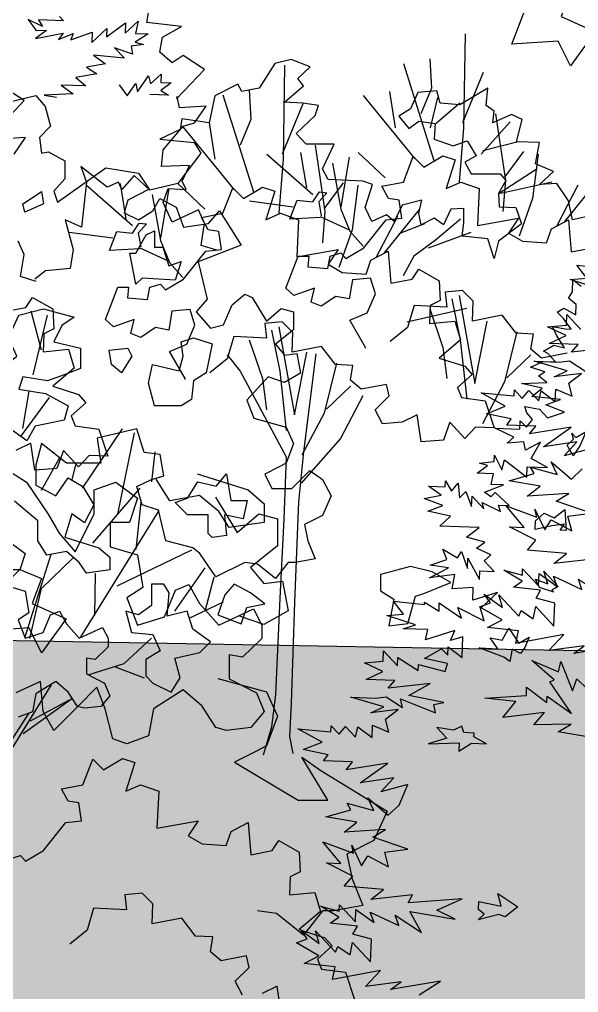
# Model space of a CAD drawing. Header units: inches. Extents: x 11.9 to 85.3, y 21.1 to 37.4.
# Drawn here: x 18.808 to 19.13, y 22.232 to 22.793 of the extents above; entities that cross this region are included whole.
import ezdxf

# ---------------------------------------------------------------- set-up
doc = ezdxf.new("R2010")
doc.units = ezdxf.units.IN
doc.header["$MEASUREMENT"] = 0
doc.layers.add('CAY', color=94, linetype='Continuous')
doc.layers.add('CAY-3', color=61, linetype='Continuous')

# ---------------------------------------------------------------- blocks, each defined once
blk = doc.blocks.new('A$C76451831')
at = {"layer": 'CAY'}
for p, q in [((4751.5, 1399.4), (4756.7, 1393.8)), ((4711.4, 1395.4), (4721.4, 1381.9)), ((4729.7, 1386.6), (4711.4, 1395.4)), ((4724.6, 1394.9), (4729.7, 1386.6)), ((4756.7, 1393.8), (4724.6, 1394.9)), ((4811.7, 1373.3), (4836.3, 1391)), ((4835.9, 1377.9), (4852.3, 1393.2)), ((4836.3, 1391), (4835.9, 1377.9)), ((4852.3, 1393.2), (4849, 1377.4)), ((4735, 1381.4), (4721, 1371)), ((4721, 1371), (4756.1, 1378)), ((4721.4, 1381.9), (4735, 1381.4)), ((4756.1, 1378), (4750.4, 1370)), ((4750.4, 1370), (4769.3, 1377.5)), ((4766.3, 1369.4), (4793.3, 1379.4)), ((4769.3, 1377.5), (4766.3, 1369.4)), ((4792.9, 1365.8), (4812.1, 1383.7)), ((4793.3, 1379.4), (4792.9, 1365.8)), ((4812.1, 1383.7), (4811.7, 1373.3)), ((4865.3, 1376.9), (4848.6, 1366.6)), ((4849, 1377.4), (4865.3, 1376.9)), ((4859.4, 1363.5), (4843.5, 1361.3)), ((4843.5, 1361.3), (4845.4, 1350.8)), ((4848.6, 1366.6), (4859.4, 1363.5)), ((4834.8, 1345.7), (4795, 1349.9)), ((4795, 1349.9), (4810.5, 1338.4)), ((4822.1, 1359.3), (4834.8, 1345.7)), ((4845.4, 1350.8), (4822.1, 1359.3)), ((4810.5, 1338.4), (4786.3, 1334.3)), ((4799.6, 1325.7), (4772.7, 1321.2)), ((4786.3, 1334.3), (4799.6, 1325.7)), ((4851.8, 1302.5), (4865.7, 1323.4)), ((4865.7, 1323.4), (4868.1, 1312.9)), ((4868.1, 1312.9), (4882.1, 1325.5)), ((4882.1, 1325.5), (4881.7, 1314.6)), ((4753.8, 1311.4), (4769.3, 1300)), ((4785.5, 1310.3), (4753.8, 1311.4)), ((4772.7, 1321.2), (4785.5, 1310.3)), ((4828.1, 1311.5), (4838.5, 1297.6)), ((4838.5, 1297.6), (4849.5, 1313.5)), ((4849.5, 1313.5), (4851.8, 1302.5)), ((4894.8, 1314.2), (4881.4, 1304.2)), ((4881.7, 1314.6), (4894.8, 1314.2)), ((4682.3, 1288.4), (4721.2, 1297.8)), ((4721.2, 1297.8), (4733, 1283.7)), ((4769.3, 1300), (4732.1, 1298.6)), ((4732.1, 1298.6), (4747.8, 1295.7)), ((4891.6, 1298.4), (4867.6, 1299.3)), ((4881.4, 1304.2), (4891.6, 1298.4)), ((4733, 1283.7), (4740.1, 1258.5)), ((4740.1, 1258.5), (4725.9, 1244.3)), ((4725.9, 1244.3), (4728.3, 1223.9)), ((4728.3, 1223.9), (4737.7, 1225.8)), ((4737.7, 1225.8), (4758.6, 1214.4)), ((4758.6, 1214.4), (4758.6, 1191.2)), ((5192.6, 1187), (5205.3, 1219.7)), ((5205.3, 1219.7), (5219, 1206)), ((5219, 1206), (5243.2, 1220.8)), ((5243.2, 1220.8), (5259.1, 1215.5)), ((5259.1, 1215.5), (5247.5, 1178.6)), ((4749.1, 1161.4), (4811.2, 1205.4)), ((4811.2, 1205.4), (4852.9, 1198.3)), ((4852.9, 1198.3), (4866.7, 1177.9)), ((4758.6, 1191.2), (4744.4, 1175.1)), ((5165.2, 1181.8), (5192.6, 1187)), ((5247.5, 1178.6), (5266.4, 1187)), ((5266.4, 1187), (5289.7, 1178.6)), ((4744.4, 1175.1), (4749.1, 1161.4)), ((4866.7, 1177.9), (4839.1, 1163.7)), ((5173.6, 1165.9), (5165.2, 1181.8)), ((5289.7, 1178.6), (5287.5, 1131.1)), ((4839.1, 1163.7), (4834.4, 1147.6)), ((4871.4, 1149.9), (4880.4, 1166.1)), ((4880.4, 1166.1), (4901.2, 1154.7)), ((5187.3, 1163.8), (5173.6, 1165.9)), ((5190.5, 1140.6), (5187.3, 1163.8)), ((4852.9, 1138.5), (4871.4, 1149.9)), ((4901.2, 1154.7), (4910.7, 1129.1)), ((4942.9, 1133.8), (4956.7, 1149.9)), ((4956.7, 1149.9), (4984.6, 1105.9)), ((4834.4, 1147.6), (4852.9, 1138.5)), ((5142, 1102.7), (5170.5, 1138.5)), ((5170.5, 1138.5), (5190.5, 1140.6)), ((5287.5, 1131.1), (5340.3, 1140.6)), ((5340.3, 1140.6), (5327.6, 1121.6)), ((5382.5, 1126.9), (5404.6, 1138.5)), ((5404.6, 1138.5), (5407.8, 1097.4)), ((4910.7, 1129.1), (4942.9, 1133.8)), ((5376.1, 1109), (5382.5, 1126.9)), ((5327.6, 1121.6), (5345.5, 1111.1)), ((5345.5, 1111.1), (5376.1, 1109)), ((4984.6, 1105.9), (4929.6, 1084.7)), ((5118.8, 1089), (5142, 1102.7)), ((5407.8, 1097.4), (5435.2, 1102.7)), ((5057.6, 1092.1), (5071.3, 1092.1)), ((5071.3, 1092.1), (5070.3, 1078.4)), ((5095.6, 1076.3), (5098.8, 1092.1)), ((5098.8, 1092.1), (5112.5, 1096.3)), ((5112.5, 1096.3), (5118.8, 1089)), ((4929.6, 1084.7), (4941, 1036.7)), ((5070.3, 1078.4), (5095.6, 1076.3)), ((5409.5, 1046.3), (5410, 1062.2)), ((5410, 1062.2), (5420.6, 1053.6)), ((4941, 1036.7), (4926.8, 1020.6)), ((4973.2, 1029.6), (4989.3, 1043.4)), ((4989.3, 1043.4), (4998.7, 1039.1)), ((4998.7, 1039.1), (5017.2, 1008.8)), ((5268.6, 1047.8), (5246.4, 1045.7)), ((5246.4, 1045.7), (5248.5, 1026.7)), ((5282.3, 1034.1), (5268.6, 1047.8)), ((5404.2, 1038.3), (5409.5, 1046.3)), ((5414.3, 1029.8), (5404.2, 1038.3)), ((4961.8, 1004.1), (4973.2, 1029.6)), ((5017.2, 1008.8), (5035.7, 1024.9)), ((5035.7, 1024.9), (5051.8, 1020.6)), ((5273.8, 1025), (5197.2, 1007.3)), ((5206.3, 1028.8), (5197.9, 1000.4)), ((5248.5, 1026.7), (5206.3, 1028.8)), ((5281.2, 1008.8), (5282.3, 1034.1)), ((5390, 1020.2), (5398.3, 1025.4)), ((5398.3, 1025.4), (5413.9, 1016.7)), ((5413.9, 1016.7), (5414.3, 1029.8)), ((4728.3, 971.5), (4715.1, 1021.6)), ((4717.8, 939.8), (4736.3, 1016.3)), ((4926.8, 1020.6), (4945.3, 999.7)), ((5051.8, 1020.6), (5051.8, 997.4)), ((5319.2, 1016.2), (5281.2, 1008.8)), ((5337.1, 993), (5319.2, 1016.2)), ((5397.8, 1011.8), (5390, 1020.2)), ((5407.8, 998.3), (5397.8, 1011.8)), ((4945.3, 999.7), (4961.8, 1004.1)), ((5197.9, 1000.4), (5175.7, 982.4)), ((5389, 990.8), (5383.9, 1001.9)), ((5383.9, 1001.9), (5400.1, 998.6)), ((5400.1, 998.6), (5407.8, 998.3)), ((5051.8, 997.4), (5028.6, 978.9)), ((5359.3, 991.9), (5337.1, 993)), ((5356.1, 972.9), (5359.3, 991.9)), ((5399.3, 974.6), (5389, 990.8)), ((5028.6, 978.9), (5040, 965.1)), ((5372.4, 970.1), (5385.8, 977.8)), ((5385.8, 977.8), (5399.3, 974.6)), ((5040, 965.1), (5056.1, 967.1)), ((5056.1, 967.1), (5060.8, 941.9)), ((5369.8, 961.3), (5356.1, 972.9)), ((5402.5, 967.7), (5369.8, 961.3)), ((5377.7, 967.2), (5372.4, 970.1)), ((5387.7, 956.4), (5377.7, 967.2)), ((5355.8, 949.4), (5371.9, 957)), ((5374.2, 943.7), (5355.8, 949.4)), ((5371.9, 957), (5387.7, 956.4)), ((5019.2, 937.2), (4991.7, 907.3)), ((5040, 930.1), (5019.2, 937.2)), ((5060.8, 941.9), (5040, 930.1)), ((5365.8, 938.6), (5374.2, 943.7)), ((5376.4, 930.1), (5365.8, 938.6)), ((5344.2, 928.5), (5376.4, 930.1)), ((5370.7, 922.5), (5344.2, 928.5)), ((4704.6, 871.1), (4712.5, 918.7)), ((5357.2, 912.1), (5370.7, 922.5)), ((5394.2, 908.1), (5357.2, 912.1)), ((4701.9, 860.6), (4738.9, 910.7)), ((4991.7, 907.3), (5000.7, 884.1)), ((5351, 891), (5348.6, 899.3)), ((5348.6, 899.3), (5367.1, 895.9)), ((5375.4, 901.1), (5394.2, 908.1)), ((5399.1, 892.1), (5375.4, 901.1)), ((5358.4, 882.6), (5351, 891)), ((5367.1, 895.9), (5377.5, 884.7)), ((5377.5, 884.7), (5399.1, 892.1)), ((5000.7, 884.1), (5042.4, 872.7)), ((5342.1, 870.1), (5342.5, 880.9)), ((5342.5, 880.9), (5350.4, 872.5)), ((5350.4, 872.5), (5358.4, 882.6)), ((4781, 794.5), (4832.5, 870.4)), ((4850.9, 870.4), (4799.8, 858.6)), ((4826.2, 761), (4847.8, 865.6)), ((4860, 840.1), (4850.9, 870.4)), ((5042.4, 872.7), (5051.8, 851.9)), ((5310.5, 871.2), (5342.1, 870.1)), ((5334.1, 859.9), (5310.5, 871.2)), ((4728.3, 851.9), (4721.2, 824)), ((4760.5, 826.3), (4728.3, 851.9)), ((4799.8, 858.6), (4804.6, 826.3)), ((5051.8, 851.9), (5042.4, 826.3)), ((5325.6, 852), (5334.1, 859.9)), ((5347, 854), (5325.6, 852)), ((5349.4, 843.1), (5347, 854)), ((5368.3, 853.3), (5349.4, 843.1)), ((5356.7, 832.4), (5368.3, 853.3)), ((4880.8, 837.7), (4860, 840.1)), ((4870.1, 802.5), (4874.1, 840.9)), ((4885.5, 810.2), (4880.8, 837.7)), ((5309, 828.6), (5309.3, 836.7)), ((5309.3, 836.7), (5319, 817.8)), ((4721.2, 824), (4721.2, 798.4)), ((4728.6, 791.9), (4751.7, 832.8)), ((4804.6, 826.3), (4760.5, 826.3)), ((4768, 805.1), (4772.9, 825.9)), ((5042.4, 826.3), (5033.3, 821.6)), ((5290.3, 826.5), (5309, 828.6)), ((5300.6, 823.4), (5290.3, 826.5)), ((5319, 817.8), (5322.2, 830.9)), ((5322.2, 830.9), (5350.9, 808.5)), ((5377.6, 820.8), (5356.7, 832.4)), ((5033.3, 821.6), (5014.8, 812.5)), ((5014.8, 812.5), (5023.9, 794.1)), ((5049.4, 794.1), (5072.6, 816.9)), ((5072.6, 816.9), (5088.7, 805.5)), ((5287.1, 813.5), (5300.6, 823.4)), ((5308.4, 812.7), (5287.1, 813.5)), ((5305.2, 799.3), (5308.4, 812.7)), ((5350.9, 808.5), (5351.3, 821.7)), ((5351.3, 821.7), (5377.6, 820.8)), ((4746.8, 784.6), (4762.9, 807.8)), ((4762.9, 807.8), (4781.4, 796.4)), ((4850.9, 796.4), (4869.4, 805.5)), ((4869.4, 805.5), (4885.5, 810.2)), ((5088.7, 805.5), (5100.1, 784.6)), ((5246.2, 796.3), (5246.5, 804)), ((5246.5, 804), (5254.2, 790.6)), ((5254.2, 790.6), (5262.7, 800.7)), ((5262.7, 800.7), (5264.7, 782.1)), ((5296.7, 789.1), (5321.1, 798.7)), ((5321.1, 798.7), (5305.2, 799.3)), ((4721.2, 798.4), (4746.8, 784.6)), ((4781.4, 796.4), (4795.5, 773.2)), ((4794.3, 724.1), (4854.9, 794.5)), ((4857.6, 773.2), (4850.9, 796.4)), ((5023.9, 794.1), (5049.4, 794.1)), ((5240.9, 785.6), (5224.9, 797.1)), ((5224.9, 797.1), (5246.2, 796.3)), ((5264.7, 782.1), (5272.7, 790)), ((5272.7, 790), (5280.2, 771.1)), ((5304.7, 783.4), (5296.7, 789.1)), ((5310.3, 788.7), (5304.7, 783.4)), ((5328.3, 772.2), (5310.3, 788.7)), ((4723.6, 752.4), (4693.7, 777.9)), ((4850.1, 715.8), (4856.4, 776.4)), ((4951.7, 782.9), (4979.4, 737.5)), ((5100.1, 784.6), (5088.7, 759.5)), ((5219.4, 781), (5240.9, 785.6)), ((5243.1, 772.4), (5219.4, 781)), ((5280.2, 771.1), (5280.7, 784.3)), ((5280.7, 784.3), (5296, 767.8)), ((5296, 767.8), (5293.5, 776.1)), ((5293.5, 776.1), (5317.1, 764.4)), ((4767.6, 761.4), (4758.6, 731.5)), ((4783.7, 750), (4767.6, 761.4)), ((4778.7, 602.9), (4879.6, 765.8)), ((4795.5, 773.2), (4783.7, 750)), ((4878.5, 766.1), (4857.6, 773.2)), ((4887.9, 726.8), (4878.5, 766.1)), ((4979.4, 737.5), (5007.1, 761.7)), ((5007.1, 761.7), (5031.3, 755.2)), ((5223.8, 764.9), (5243.1, 772.4)), ((5253, 758.5), (5223.8, 764.9)), ((5314.7, 772.6), (5328.3, 772.2)), ((5317.1, 764.4), (5314.7, 772.6)), ((4723.6, 726.8), (4723.6, 752.4)), ((5031.3, 755.2), (5031.3, 720.4)), ((5088.7, 759.5), (5065.6, 747.7)), ((5239.5, 745.8), (5253, 758.5)), ((5065.6, 747.7), (5070.3, 726.8)), ((5289.7, 744), (5239.5, 745.8)), ((5273.4, 731.5), (5289.7, 744)), ((4735.4, 708.3), (4723.6, 726.8)), ((4758.6, 731.5), (4802.2, 717.8)), ((4922.5, 717.8), (4887.9, 726.8)), ((5070.3, 726.8), (5079.3, 704)), ((5297.2, 725.2), (5273.4, 731.5)), ((5286.5, 717.4), (5297.2, 725.2)), ((4760.5, 713.1), (4735.4, 708.3)), ((4777, 699.3), (4760.5, 713.1)), ((4802.2, 717.8), (4816, 706)), ((4825.4, 669), (4921.3, 715.4)), ((4931.5, 710.7), (4922.5, 717.8)), ((5031.3, 720.4), (4996.5, 692.7)), ((5248.4, 702.9), (5243.4, 716.2)), ((5243.4, 716.2), (5262.1, 705.1)), ((5262.1, 705.1), (5267.3, 713.1)), ((5267.3, 713.1), (5274.7, 691.5)), ((5304.8, 709.1), (5286.5, 717.4)), ((4707.6, 603.7), (4740.9, 709.9)), ((4728.7, 665.9), (4769.2, 705.2)), ((4786.1, 685.5), (4777, 699.3)), ((4816, 706), (4816, 689.9)), ((4952.3, 680.8), (4931.5, 710.7)), ((4989.3, 699.3), (4952.3, 680.8)), ((5005.4, 696.9), (4989.3, 699.3)), ((5044.7, 699.3), (5028.6, 678.5)), ((5054.2, 699.3), (5044.7, 699.3)), ((5079.3, 704), (5054.2, 699.3)), ((5226.8, 695.5), (5248.4, 702.9)), ((5274.7, 691.5), (5275.2, 704.7)), ((5275.2, 704.7), (5290.1, 677.4)), ((5296.4, 701.2), (5304.8, 709.1)), ((5309, 687.6), (5296.4, 701.2)), ((4816, 689.9), (4786.1, 685.5)), ((4899.3, 636.8), (4938.6, 692.2)), ((4996.5, 692.7), (5013.6, 672)), ((5028.6, 678.5), (5005.4, 696.9)), ((5226.3, 679.6), (5250.7, 692.4)), ((5250.7, 692.4), (5226.8, 695.5)), ((5290.1, 677.4), (5290.5, 688.3)), ((5290.5, 688.3), (5309, 687.6)), ((4796.7, 631.7), (4797.9, 685.1)), ((4938.6, 636.8), (4950, 680.8)), ((5013.6, 672), (5037.8, 675)), ((5037.8, 675), (5044.9, 637.2)), ((5258.6, 683.9), (5226.3, 679.6)), ((5255.2, 665.5), (5258.6, 683.9)), ((4713.4, 601.8), (4728.7, 665.9)), ((5282, 667.2), (5255.2, 665.5)), ((5281.5, 650.9), (5282, 667.2)), ((5179.9, 649.5), (5219.6, 645.4)), ((5192.9, 632.7), (5179.9, 649.5)), ((5313.5, 660.7), (5281.5, 650.9)), ((5291.5, 640.2), (5313.5, 660.7)), ((4917.8, 627.7), (4961.8, 648.6)), ((5044.9, 637.2), (5013.6, 619.5)), ((5219.6, 645.4), (5219.7, 648.1)), ((5219.7, 648.1), (5238.4, 636.6)), ((5238.4, 636.6), (5238.7, 647.4)), ((5238.7, 647.4), (5267.1, 627.9)), ((5262.5, 641.2), (5296.4, 624.1)), ((5267.1, 627.9), (5262.5, 641.2)), ((5296.4, 624.1), (5291.5, 640.2)), ((5013.6, 619.5), (4982.4, 630.1)), ((5171.6, 631.2), (5192.9, 632.7)), ((5208.3, 619), (5171.6, 631.2)), ((5192.3, 614.2), (5208.3, 619)), ((5224, 613.1), (5192.3, 614.2)), ((5220.8, 600), (5224, 613.1)), ((5258.8, 611.8), (5220.8, 600)), ((5252.9, 598.9), (5258.8, 611.8)), ((4834.4, 569.5), (4869.4, 602.2)), ((5268.9, 603.8), (5252.9, 598.9)), ((5268, 577.1), (5268.9, 603.8)), ((5219.9, 576), (5241.7, 588.4)), ((5241.7, 588.4), (5249.5, 580.4)), ((5249.5, 580.4), (5249.9, 590.8)), ((5249.9, 590.8), (5268, 577.1)), ((5166.8, 572.4), (5167.3, 586)), ((5167.3, 586), (5185.2, 566.8)), ((5185.2, 566.8), (5185.5, 577.2)), ((5185.5, 577.2), (5211.7, 560.4)), ((5249.2, 569.6), (5219.9, 576)), ((4789.6, 555.4), (4834.4, 569.5)), ((4823, 565.2), (4860, 551.4)), ((5142.7, 570.6), (5166.8, 572.4)), ((5166.3, 559.3), (5142.7, 570.6)), ((5211.7, 560.4), (5212, 568.1)), ((5212, 568.1), (5246.1, 559.2)), ((5246.1, 559.2), (5249.2, 569.6)), ((5144.7, 549.2), (5166.3, 559.3)), ((5181.8, 547.9), (5144.7, 549.2)), ((4656.8, 405.9), (4741.3, 542.4)), ((5173.3, 537.8), (5181.8, 547.9)), ((5227, 544), (5173.3, 537.8)), ((5199.7, 528.7), (5227, 544)), ((4705.1, 479.9), (4766.8, 524.3)), ((5125.3, 526.3), (5157, 525.2)), ((5167.5, 513.9), (5125.3, 526.3)), ((5157, 525.2), (5170.6, 527)), ((5170.6, 527), (5191.5, 513.1)), ((5244.7, 519.4), (5199.7, 528.7)), ((4714.5, 496), (4764.5, 523.1)), ((5150.9, 506.4), (5167.5, 513.9)), ((5189.1, 524.1), (5233.8, 506.2)), ((5191.5, 513.1), (5189.1, 524.1)), ((5231.5, 517.1), (5244.7, 519.4)), ((5233.8, 506.2), (5231.5, 517.1)), ((4659.9, 424.8), (4712.2, 505.4)), ((5185.9, 510.6), (5150.9, 506.4)), ((5169.6, 498), (5185.9, 510.6)), ((5099.7, 481.8), (5100, 489.5)), ((5100, 489.5), (5110.1, 478.8)), ((5110.1, 478.8), (5118.6, 488.9)), ((5118.6, 488.9), (5131.2, 475.3)), ((5131.2, 475.3), (5134.4, 488.3)), ((5134.4, 488.3), (5152.5, 474.6)), ((5152.5, 474.6), (5153.1, 490.4)), ((5153.1, 490.4), (5174, 481.5)), ((5174, 481.5), (5169.6, 498)), ((5057.3, 485.6), (5099.7, 481.8)), ((5088.4, 468.6), (5057.3, 485.6)), ((5064.1, 459.1), (5088.4, 468.6)), ((5062.5, 449.6), (5086.7, 432.5)), ((5096, 452.5), (5064.1, 459.1)), ((5090.3, 444.6), (5096, 452.5)), ((5127.4, 443.3), (5090.3, 444.6)), ((5119.3, 433.1), (5127.4, 443.3)), ((5172.7, 441.7), (5119.3, 433.1)), ((5137.3, 416.6), (5172.7, 441.7)), ((5180.2, 422.8), (5137.3, 416.6)), ((5163.7, 404.8), (5180.2, 422.8)), ((5198.4, 414.5), (5163.7, 404.8)), ((5187.1, 388.1), (5198.4, 414.5)), ((5120.6, 390.5), (5154.7, 381.1)), ((5125.3, 382.1), (5120.6, 390.5)), ((5154.7, 381.1), (5147.1, 397.2)), ((5147.1, 397.2), (5173, 375)), ((5173, 375), (5187.1, 388.1)), ((5093.2, 372.8), (5125.3, 382.1)), ((5171.9, 380.3), (5154.8, 342.6)), ((5132.9, 366), (5093.2, 372.8)), ((5116.6, 353.4), (5132.9, 366)), ((5169.7, 356.6), (5116.6, 353.4)), ((5153.5, 346.7), (5169.7, 356.6)), ((5112.4, 313.2), (5089.4, 340.8)), ((5089.4, 340.8), (5128.7, 326.2)), ((5154.8, 342.6), (5120.1, 324.9)), ((5198.3, 331.5), (5153.5, 346.7)), ((5120.1, 324.9), (5127.1, 293.6)), ((5126.4, 336.8), (5139.1, 310)), ((5128.7, 326.2), (5126.4, 336.8)), ((5168.7, 327.6), (5198.3, 331.5)), ((5173.5, 308.8), (5168.7, 327.6)), ((5093.9, 313.9), (5112.4, 313.2)), ((5127.7, 296.8), (5093.9, 313.9)), ((5139.1, 310), (5147.2, 322.9)), ((5147.2, 322.9), (5173.5, 308.8)), ((5116.8, 284), (5127.7, 296.8)), ((5127.1, 293.6), (5140.7, 259.4)), ((5167, 279.6), (5116.8, 284)), ((5150.7, 267), (5167, 279.6)), ((5204.4, 272.8), (5150.7, 267)), ((5198.6, 262.6), (5204.4, 272.8)), ((5268.1, 267.9), (5198.6, 262.6)), ((5235.4, 253.2), (5268.1, 267.9)), ((5029.8, 248.8), (5005.7, 252.3)), ((5088.8, 252.3), (5064.6, 221)), ((5110, 244.4), (5086.5, 258.4)), ((5086.5, 258.4), (5110.3, 252.1)), ((5103, 252.3), (5088.8, 252.3)), ((5140.7, 259.4), (5103, 252.3)), ((5110.3, 252.1), (5110.6, 260.2)), ((5110.6, 260.2), (5131.1, 238.2)), ((5131.1, 238.2), (5131.7, 254.1)), ((5131.7, 254.1), (5155.1, 237.4)), ((5155.1, 237.4), (5150.1, 250.7)), ((5150.1, 250.7), (5186.7, 233.6)), ((5200.9, 251.6), (5259, 241.9)), ((5215.8, 224.4), (5200.9, 251.6)), ((5259, 241.9), (5235.4, 253.2)), ((5064.6, 221), (5029.8, 248.8)), ((5098.9, 236.6), (5110, 244.4)), ((5186.7, 233.6), (5182.2, 246.9)), ((5182.2, 246.9), (5215.8, 224.4)), ((5069.2, 216.4), (5061.4, 227.5)), ((5061.4, 227.5), (5084.8, 210.4)), ((5080, 226.9), (5105.7, 199.2)), ((5084.8, 210.4), (5080, 226.9)), ((5133.6, 232.7), (5098.9, 236.6)), ((5127.8, 222.5), (5133.6, 232.7)), ((5055.4, 211.4), (5069.2, 216.4)), ((5151.6, 216.2), (5127.8, 222.5)), ((5150.6, 186.8), (5151.6, 216.2)), ((5084.3, 194.5), (5055.4, 211.4)), ((5105.7, 199.2), (5108.7, 206.8)), ((5108.7, 206.8), (5124.2, 195.8)), ((5124.2, 195.8), (5127.5, 211.6)), ((5127.5, 211.6), (5150.6, 186.8)), ((5065.3, 184.8), (5084.3, 194.5)), ((5105.1, 180.6), (5065.3, 184.8)), ((5101.8, 164.4), (5105.1, 180.6)), ((5163.4, 175.9), (5101.8, 164.4)), ((5144.1, 155.3), (5163.4, 175.9)), ((5240.4, 162.3), (5176.1, 151.4)), ((5213, 144.7), (5240.4, 162.3)), ((5189.6, 161.4), (5144.1, 155.3)), ((5176.1, 151.4), (5189.6, 161.4))]:
    blk.add_line(p, q, dxfattribs=at)
for points in [[(4953.2, 1099.5), (4933.2, 1105.8), (4937.4, 1134.3), (4930, 1151.2), (4896.3, 1135.4), (4884.7, 1160.7), (4891, 1178.6), (4914.2, 1177.5), (4908.9, 1188.1), (4918.4, 1208.1), (4882.5, 1207.1), (4884.7, 1228.2), (4910, 1258.8), (4924.7, 1263), (4939.5, 1284.1), (4905.7, 1282), (4902.6, 1296.7), (4901.5, 1293.6), (4937.4, 1331.5), (4910, 1349.5), (4896.3, 1340), (4880.4, 1353.7), (4883.6, 1372.7), (4907.9, 1386.4), (4863.6, 1391.6), (4867.8, 1417)], [(530, 749.3), (509.9, 755.6), (514.2, 784.1), (506.8, 800.9)], [(501.5, 912.7), (516.3, 933.8), (482.5, 931.7)], [(478.3, 943.3), (514.2, 981.3), (486.7, 999.2)], [(5271.7, 1376.9), (5269.6, 1256.6), (5264.3, 1187)], [(5192.6, 1338.9), (5231.6, 1214.5)], [(5226.4, 1345.2), (5228.5, 1307.3), (5214.8, 1274.6)], [(5294.9, 1327.3), (5268.6, 1263)], [(5174.7, 1303.1), (5182.1, 1256.6)], [(5140.9, 1297.8), (5207.4, 1216.6)], [(5310.7, 1274.6), (5323.4, 1189.1), (5320.2, 1149.1)], [(5060.8, 1225), (5068.2, 1179.7)], [(5134.6, 1225), (5169.4, 1192.3)], [(5346.6, 1226.1), (5322.3, 1193.4)], [(1279.1, 158.1), (1199.4, 171.8), (1216.1, 181.6), (1168, 180.6), (1181.7, 196.4), (1128.5, 190.1), (1145, 210.9), (1105.3, 215), (1158.5, 218.6), (1158.8, 229), (1184.9, 209.5), (1185.2, 217.6), (1216.5, 195.2), (1188.5, 236.1), (1194, 238.6), (1165.5, 263.2), (1199.8, 248.8), (1202.6, 261.9), (1217.6, 224.2), (1223.1, 239.9), (1251.6, 212.6)], [(1283.5, 283.1), (1219.2, 272.2), (1232.7, 282.1), (1187.2, 276), (1206.5, 296.7), (1144.9, 285.2), (1148.2, 301.4), (1108.5, 305.5), (1127.4, 315.3), (1098.5, 332.2), (1112.3, 337.1), (1104.5, 348.3), (1127.9, 331.1), (1123.1, 347.6), (1148.9, 320), (1151.8, 327.6), (1167.3, 316.6), (1170.6, 332.4), (1193.7, 307.5), (1194.8, 337), (1171, 343.2), (1176.8, 353.5), (1142, 357.4), (1153.2, 365.2), (1129.6, 379.1), (1153.4, 372.9), (1153.7, 381), (1174.2, 359), (1174.8, 374.8), (1198.2, 358.2), (1193.2, 371.5), (1229.8, 354.3), (1225.3, 367.6), (1258.9, 345.2)], [(1247.5, 393.6), (1193.8, 387.8), (1210.1, 400.4), (1160, 404.8), (1170.8, 417.6), (1137, 434.6), (1155.6, 434), (1132.5, 461.5), (1171.9, 447), (1169.5, 457.5), (1182.2, 430.8), (1190.3, 443.7), (1216.6, 429.6), (1211.8, 448.3), (1241.4, 452.3), (1196.6, 467.5), (1212.8, 477.3), (1159.7, 474.2), (1176, 486.8), (1136.3, 493.6), (1168.4, 502.9), (1163.7, 511.2), (1197.8, 501.9), (1190.2, 518), (1216.2, 495.8), (1230.2, 508.9)], [(1241.6, 535.3), (1206.8, 525.6), (1223.3, 543.6), (1180.5, 537.4), (1215.8, 562.4), (1162.5, 553.9), (1170.5, 564), (1133.4, 565.3), (1139.1, 573.3), (1107.2, 579.8), (1131.5, 589.4), (1100.4, 606.4), (1142.9, 602.6), (1143.1, 610.3), (1153.2, 599.5), (1161.7, 609.7), (1174.4, 596.1), (1177.5, 609.1), (1195.6, 595.3), (1196.2, 611.2), (1217.2, 602.3), (1212.8, 618.8), (1229.1, 631.3), (1194, 627.1), (1210.6, 634.7), (1168.4, 647.1), (1200.1, 646), (1213.8, 647.7), (1234.6, 633.9)], [(1270.1, 664.8), (1216.4, 658.5), (1224.9, 668.7), (1187.8, 670), (1209.5, 680.1), (1185.8, 691.3), (1209.9, 693.2), (1210.4, 706.8), (1228.3, 687.6)], [(1251.4, 739.8), (1214.7, 752), (1236, 753.5), (1223, 770.3), (1262.8, 766.2)], [(5017.5, 1222.9), (5076.6, 1171.2)], [(5101.9, 1211.3), (5112.5, 1152.2), (5124.1, 1123.8), (5140.9, 1104.8)], [(5123, 1218.7), (5112.5, 1155.4)], [(5365.6, 1222.9), (5358.2, 1165.9), (5341.3, 1117.4)], [(5444.7, 1192.3), (5399.3, 1136.4)], [(5086.1, 1141.7), (5047.1, 1139.6), (5056.6, 1163.8), (5076.6, 1161.7), (5085, 1174.4), (5094.5, 1173.3), (5084, 1161.7), (5087.2, 1143.8)], [(5416.2, 1182.8), (5388.8, 1130.1)], [(4995.4, 1162.8), (5051.3, 1155.4)], [(5086.1, 1142.7), (5123, 1125.9)], [(5144.1, 974), (5144.1, 975), (5124.1, 1009.8), (5146.2, 1019.3), (5156.8, 1043.6), (5150.4, 1063.6), (5127.2, 1061.5), (5123, 1037.3), (5106.1, 1040.4), (5087.2, 1027.8), (5074.5, 1033.1), (5078.7, 1051), (5052.3, 1041.5), (5041.8, 1051), (5057.6, 1092.1)], [(5254.8, 1037.3), (5265.4, 984.5), (5273.8, 908.6)], [(5264.3, 1041.5), (5284.4, 928.6), (5300.2, 1008.8)], [(1240.8, 833.6), (1217.6, 828.4), (1212.4, 852.6), (1197.6, 874.8), (1175.4, 873.7), (1193.4, 890.6), (1170.2, 900.1), (1175.4, 927.5), (1145.9, 928.6), (1153.3, 957), (1139.6, 963.4), (1115.3, 952.8), (1117.4, 967.6), (1106.9, 975), (1109, 997.1), (1073.1, 976), (1047.8, 978.1), (1043.6, 993.9), (1019.3, 991.8), (1009.9, 970.7), (995.1, 961.2), (1007.7, 945.4), (1020.4, 954.9), (1041.5, 951.8), (1040.4, 931.7), (1064.7, 923.3), (1082.6, 929.6), (1094.2, 910.6), (1079.5, 902.2), (1087.9, 887.4), (1124.8, 887.4), (1132.2, 879), (1122.7, 862.1), (1123.8, 845.2), (1144.9, 844.2), (1152.2, 823.1), (1122.7, 800.9), (1117.4, 778.8), (1109, 804.1), (1076.3, 807.3), (1078.4, 825.2), (1078.4, 843.1), (1061.5, 842.1), (1052, 822), (1040.4, 830.5), (1023.6, 822), (1020.4, 836.8), (1024.6, 853.7), (999.3, 847.3), (988.8, 826.2), (979.3, 834.7), (960.3, 826.2), (951.8, 844.2), (961.3, 873.7), (948.7, 877.9), (904.4, 880), (897, 893.7), (911.8, 925.4), (875.9, 925.4), (863.3, 939.1), (887.5, 962.3), (891.7, 975), (871.7, 978.1), (848.5, 979.2), (872.7, 1000.3), (865.4, 1009.8), (881.2, 1024.5), (856.9, 1034), (835.8, 1028.7), (815.8, 997.1), (793.6, 992.9), (788.4, 1002.4), (758.8, 987.6), (751.5, 952.8), (716.7, 958.1), (714.5, 944.4), (688.2, 931.7), (732.5, 927.5), (740.9, 913.8), (711.4, 874.8), (675.5, 866.3), (655.5, 885.3), (639.7, 867.4), (635.4, 876.9), (620.7, 870.5), (586.9, 896.9), (594.3, 876.9), (588, 818.9), (566.9, 828.4), (577.4, 790.4), (573.2, 766.1), (541.6, 763), (527.9, 752.4)], [(848.5, 1026.6), (846.4, 906.4), (841.1, 836.8)], [(5226.4, 1024.6), (5243.2, 975), (5248.5, 935)], [(769.4, 988.7), (808.4, 864.2)], [(803.1, 995), (805.2, 957), (791.5, 924.3)], [(5338.2, 995.1), (5322.3, 930.7), (5293.9, 877)], [(871.7, 977.1), (845.3, 912.7)], [(1044.7, 985.5), (1035.2, 946.5)], [(1073.1, 978.1), (1042.6, 951.8)], [(5356.1, 965.6), (5325.5, 936)], [(751.5, 952.8), (758.8, 906.4)], [(1137.5, 953.9), (1100.6, 912.7)], [(717.7, 947.5), (784.2, 866.3)], [(887.5, 924.3), (900.2, 838.9), (897, 798.8)], [(1148, 928.6), (1102.7, 917)], [(1172.3, 893.7), (1123.8, 862.1)], [(637.6, 874.8), (644.9, 829.4)], [(711.4, 874.8), (746.2, 842.1)], [(923.4, 875.8), (899.1, 843.1)], [(1191.3, 876.9), (1125.9, 862.1)], [(594.3, 872.7), (653.4, 821)], [(634.4, 741.9), (648.1, 741.9), (647, 728.2), (672.4, 726.1), (675.5, 741.9), (689.2, 746.1), (695.6, 738.7), (718.8, 752.4), (747.2, 788.3), (767.3, 790.4), (764.1, 813.6), (750.4, 815.7), (742, 831.5), (769.4, 836.8), (782, 869.5), (795.8, 855.8), (820, 870.5), (835.8, 865.3), (824.2, 828.4), (843.2, 836.8), (866.4, 828.4), (864.3, 780.9), (917, 790.4), (904.4, 771.4), (922.3, 760.9), (952.9, 758.7), (959.2, 776.7), (981.4, 788.3), (984.5, 747.1), (1012, 752.4), (1020.4, 765.1), (1046.8, 750.3), (1047.8, 725), (1035.2, 718.7), (1034.1, 695.5), (1066.8, 698.6), (1074.2, 674.4), (1046.8, 651.2), (1079.5, 640.6), (1089, 630.1), (1070, 613.2), (1075.2, 600.5), (1105.8, 596.3), (1117.4, 561.5), (1093.2, 562.6), (1079.5, 547.8), (1060.5, 568.9), (1052, 545.7), (1023.6, 543.6), (1018.3, 578.4), (999.3, 568.9), (974, 566.8), (964.5, 584.7), (982.4, 602.7), (979.3, 617.4), (946.6, 611.1), (932.9, 622.7), (936, 641.7), (913.9, 642.7), (895.9, 665.9), (858, 658.6), (859, 683.9), (845.3, 697.6), (823.2, 695.5), (825.3, 676.5), (783.1, 678.6), (774.7, 650.1), (752.5, 632.2)], [(678.7, 861.1), (689.2, 802), (700.8, 773.5), (717.7, 754.5)], [(699.8, 868.4), (689.2, 805.2)], [(942.4, 872.7), (935, 815.7), (918.1, 767.2)], [(1021.5, 842.1), (976.1, 786.2)], [(662.9, 791.4), (623.8, 789.3), (633.3, 813.6), (653.4, 811.5), (661.8, 824.1), (671.3, 823.1), (660.8, 811.5), (663.9, 793.6)], [(993, 832.6), (965.6, 779.8)], [(1074.2, 829.4), (1041.5, 802), (1014.1, 782), (1000.4, 756.6)], [(572.2, 812.5), (628.1, 805.2)], [(1027.8, 823.1), (995.1, 810.4)], [(1033.1, 792.5), (1087.9, 812.5)], [(662.9, 792.5), (699.8, 775.6)], [(720.9, 623.7), (720.9, 624.8), (700.8, 659.6), (723, 669.1), (733.5, 693.4), (727.2, 713.4), (704, 711.3), (699.8, 687), (682.9, 690.2), (663.9, 677.5), (651.3, 682.8), (655.5, 700.7), (629.1, 691.2), (618.6, 700.7), (634.4, 741.9)], [(4689, 724.5), (4707.5, 710.7), (4700.8, 689.9), (4684.3, 689.9)], [(4684.3, 669), (4707.5, 662.3), (4712.2, 634.4), (4698.4, 625.4), (4707.5, 602.2), (4730.7, 609.2), (4740.1, 632), (4751.5, 636.8), (4760.5, 620.6), (4777, 602.2), (4806.9, 615.9), (4814, 602.2), (4814, 590.8), (4797.5, 574.6), (4786.1, 576.6), (4786.1, 556.2), (4809.3, 544.4), (4816, 528.2), (4804.6, 514.5), (4783.7, 512.1), (4774.7, 514.5), (4762.9, 533), (4746.8, 546.7), (4721.2, 530.6), (4716.9, 507.4), (4698.4, 500.7)], [(831.6, 687), (842.2, 634.3), (850.6, 558.4)], [(841.1, 691.2), (861.1, 578.4), (877, 658.6)], [(803.1, 674.4), (820, 624.8), (825.3, 584.7)], [(774.7, 655.4), (791.5, 634.3), (850.6, 524.6), (847.4, 444.5), (842.2, 343.2), (836.9, 219.8), (831.6, 177.6), (821.1, 141.8)], [(888.6, 656.4), (872.7, 530.9), (866.4, 466.6), (861.1, 337.9), (856.9, 208.2), (854.8, 166), (859, 143.9)], [(914.9, 644.8), (899.1, 580.5), (870.6, 526.7)], [(932.9, 615.3), (902.3, 585.8)], [(948.7, 602.7), (920.2, 547.8), (869.6, 490.9)]]:
    blk.add_lwpolyline(points, dxfattribs=at)
for points in [[(5351.5, 1415.3), (5379.2, 1443), (5406.9, 1431.1), (5395, 1399.4), (5438.6, 1379.6), (5406.9, 1336.1), (5391, 1367.8), (5331.7, 1363.8)], [(4720.4, 1169.5), (4728.3, 1174.8), (4731, 1158.9), (4707.2, 1148.4), (4704.6, 1158.9)], [(4862.9, 1119.3), (4873.5, 1124.6), (4873.5, 1103.5), (4884.1, 1103.5), (4892, 1079.7), (4907.8, 1085), (4899.9, 1061.2), (4857.7, 1063.9), (4849.7, 1055.9), (4841.8, 1095.6), (4849.7, 1095.6)], [(4709.9, 855.3), (4683.5, 873.8), (4688.8, 889.6), (4680.8, 905.5), (4667.6, 916), (4665, 945.1), (4680.8, 950.3), (4696.7, 963.5), (4686.1, 987.3), (4699.3, 1016.3), (4731, 1024.3), (4770.6, 1013.7), (4754.7, 1003.1), (4744.2, 982), (4778.5, 974.1), (4778.5, 947.7), (4757.4, 939.8), (4736.3, 931.9), (4704.6, 937.1), (4699.3, 921.3), (4733.6, 916), (4762.7, 900.2), (4757.4, 881.7), (4720.4, 873.8)], [(4865.6, 929.2), (4870.9, 953), (4905.2, 945.1), (4910.4, 963.5), (4907.8, 982), (4923.6, 987.3), (4947.4, 979.4), (4939.5, 942.4), (4923.6, 931.9), (4921, 908.1), (4907.8, 900.2), (4873.5, 900.2)], [(4818.1, 953), (4815.4, 971.5), (4839.2, 974.1), (4844.5, 963.5), (4831.3, 942.4)], [(5402.6, 849.4), (5411, 857.2), (5408.6, 865), (5413.8, 859.4), (5427.2, 867.1), (5418.9, 848.8), (5410.3, 835.9)], [(4915.7, 781.4), (4928.9, 802.5), (4952.7, 797.2), (4965.9, 813), (4971.2, 778.7), (4992.3, 778.7), (4987, 755), (4963.2, 760.2), (4965.9, 733.8), (4947.4, 731.2), (4942.1, 736.5), (4942.1, 760.2), (4915.7, 760.2), (4899.9, 776.1)], [(5401.5, 740.1), (5393.8, 740.4), (5399.1, 748.4), (5383.1, 746.2), (5361.7, 741.5), (5362, 752.4), (5373.3, 762.4), (5386.2, 756.5), (5399.7, 766.9)], [(5385.6, 660.9), (5367.2, 667), (5362.2, 677.6), (5377.8, 671.6), (5372.9, 688.1), (5391.3, 668.4), (5383, 663.7)], [(4892.2, 660), (4885.5, 671.4), (4869.4, 671.4), (4869.4, 643.8), (4852.9, 632), (4836.8, 636.8), (4843.9, 609.2), (4871.4, 606.9), (4880.8, 586), (4862.3, 574.6), (4862.3, 553.8), (4871.4, 544.4), (4894.6, 533), (4906.4, 551.4), (4899.3, 576.6), (4931.5, 583.7), (4945.3, 597.4), (4922.5, 613.6), (4915.4, 636.8), (4889.8, 630.1)], [(4975.5, 671.4), (4963.7, 657.6), (4954.7, 632), (4984.6, 620.6), (4991.7, 641.5), (5014.8, 646.2), (4996.4, 660)], [(5321.5, 577.9), (5289.7, 589.5), (5313.7, 588.6), (5303.8, 602.6), (5319.5, 599.3), (5327.8, 614.9), (5340.7, 595.8), (5354.1, 603.5), (5348.2, 590.1), (5343, 582.6), (5332.3, 588), (5329, 572.2)], [(5270.1, 480.9), (5267.7, 489.1), (5257.1, 484.1), (5235.4, 487.5), (5248.5, 473.9), (5224.3, 466.6), (5264.2, 467.9), (5263.8, 457.1), (5280, 467.4), (5299.1, 466.7), (5283, 475.4), (5283.2, 480.4)], [(1037.6, 376.9), (1009.9, 384), (971.5, 373.4), (971.5, 352.7), (988.6, 342.1), (982.2, 307.9), (1006.3, 310.8), (1016.4, 345.6), (1027, 349.2), (1061.8, 363.3)], [(5288.9, 254), (5289.3, 264.4), (5318.1, 258.4), (5313.6, 274.5), (5339.3, 257.7), (5323, 244.7), (5315, 247.7), (5288.4, 240.9), (5296.4, 248.3)]]:
    blk.add_lwpolyline(points, close=True, dxfattribs=at)
at = {"layer": 'CAY-3'}
for p, q in [((4954.6, 550.5), (5017.1, 533.4)), ((5017.1, 533.4), (5031.3, 502.1)), ((489.8, 509.9), (517.5, 492.2)), ((736.2, 502.8), (801.7, 482.1)), ((5031.3, 502.1), (5017.1, 463.8)), ((517.5, 492.2), (545.2, 450.9)), ((604.1, 482.1), (631.9, 492.2)), ((631.9, 492.2), (659.6, 471.5)), ((701.4, 468), (683.7, 495.7)), ((604.1, 450.9), (604.1, 482.1)), ((739.2, 475.1), (701.4, 468)), ((763.9, 454.4), (739.2, 475.1)), ((801.7, 482.1), (822.3, 464.4)), ((659.6, 471.5), (649.5, 440.3)), ((822.3, 464.4), (822.3, 440.3)), ((5017.1, 463.8), (5003.6, 456.7)), ((545.2, 450.9), (559.3, 426.7)), ((580, 402.5), (604.1, 450.9)), ((777.5, 433.8), (763.9, 454.4)), ((5003.6, 456.7), (4975.9, 443.1)), ((5095.9, 394.5), (5062.5, 449.6)), ((624.8, 440.3), (624.8, 409)), ((649.5, 440.3), (624.8, 440.3)), ((822.3, 440.3), (777.5, 433.8)), ((4975.9, 443.1), (5057.6, 394.5)), ((559.3, 426.7), (580, 402.5)), ((5086.7, 432.5), (5171.9, 380.3)), ((624.8, 409), (659.6, 399)), ((659.6, 399), (666.6, 357.1)), ((5057.6, 394.5), (5095.9, 394.5)), ((666.6, 357.1), (646, 343.5)), ((694.4, 319.3), (708.5, 353.5)), ((708.5, 353.5), (725.6, 360.6)), ((725.6, 360.6), (739.2, 336.4)), ((646, 343.5), (659.6, 308.7)), ((739.2, 336.4), (763.9, 308.7)), ((763.9, 308.7), (808.7, 329.4)), ((808.7, 329.4), (819.4, 308.7)), ((659.6, 308.7), (694.4, 319.3)), ((819.4, 308.7), (819.4, 291.6)), ((819.4, 291.6), (794.6, 267.4)), ((794.6, 267.4), (777.5, 270.4)), ((777.5, 270.4), (777.5, 239.7)), ((777.5, 239.7), (812.3, 222)), ((535.2, 236.2), (503.9, 222)), ((538.7, 197.8), (535.2, 236.2)), ((607.7, 229.1), (583.5, 204.9)), ((618.3, 201.4), (607.7, 229.1)), ((718.5, 225.5), (680.2, 201.4)), ((742.7, 204.9), (718.5, 225.5)), ((812.3, 222), (822.3, 197.8)), ((583.5, 204.9), (552.3, 173.6)), ((628.3, 163), (618.3, 201.4)), ((680.2, 201.4), (673.7, 166.6)), ((760.4, 177.2), (742.7, 204.9)), ((552.3, 173.6), (538.7, 197.8)), ((822.3, 197.8), (805.2, 177.2)), ((774, 173.6), (760.4, 177.2)), ((805.2, 177.2), (774, 173.6)), ((646, 156.5), (628.3, 163)), ((673.7, 166.6), (646, 156.5))]:
    blk.add_line(p, q, dxfattribs=at)
for points in [[(489, 710.9), (516.5, 716.2), (524.9, 728.8), (551.3, 714.1), (552.3, 688.8), (539.7, 682.4), (538.6, 659.2), (571.3, 662.4), (578.7, 638.1), (551.3, 614.9), (584, 604.4), (593.5, 593.8), (574.5, 577), (579.7, 564.3), (610.3, 560.1), (621.9, 525.3), (597.7, 526.3), (584, 511.6), (565, 532.7), (556.5, 509.5), (528.1, 507.4), (522.8, 542.2), (503.8, 532.7)], [(4687.9, 319.2), (4701.6, 323.4), (4707.9, 316), (4731.1, 329.7), (4759.6, 365.6), (4779.6, 367.7), (4776.4, 390.9), (4762.7, 393), (4754.3, 408.8), (4781.7, 414.1), (4794.4, 446.8), (4808.1, 433.1), (4832.3, 447.8), (4848.2, 442.6), (4836.6, 405.7), (4855.5, 414.1), (4878.8, 405.7), (4876.6, 358.2), (4929.4, 367.7), (4916.7, 348.7), (4934.6, 338.2), (4965.2, 336), (4971.6, 354), (4993.7, 365.6), (4996.9, 324.4), (5024.3, 329.7), (5032.7, 342.4), (5059.1, 327.6), (5060.2, 302.3), (5047.5, 296), (5046.4, 272.8), (5079.1, 275.9), (5086.5, 251.7), (5059.1, 228.5), (5091.8, 217.9), (5101.3, 207.4), (5082.3, 190.5), (5087.6, 177.8), (5118.2, 173.6), (5129.8, 138.8)], [(5035.9, 120.9), (5030.6, 155.7), (5011.6, 146.2)], [(4986.3, 144.1), (4976.8, 162), (4994.8, 179.9), (4991.6, 194.7), (4958.9, 188.4), (4945.2, 200), (4948.4, 219), (4926.2, 220), (4908.3, 243.2), (4870.3, 235.8), (4871.4, 261.2), (4857.7, 274.9), (4835.5, 272.8), (4837.6, 253.8), (4795.4, 255.9), (4787, 227.4), (4764.8, 209.5)]]:
    blk.add_lwpolyline(points, dxfattribs=at)
blk.add_lwpolyline([(481.1, 352.5), (508.8, 380.2), (536.5, 368.3), (524.6, 336.6), (568.2, 316.8), (536.5, 273.3), (520.7, 305), (461.3, 301)], close=True, dxfattribs=at)

msp = doc.modelspace()

# ---------------------------------------------------------------- hatches: boundary and pattern name
at = {"true_color": 0x000000}
h = msp.add_hatch(color=18, dxfattribs=at)
h.dxf.hatch_style = 1
h.paths.add_polyline_path([(70.51978, 21.54651), (69.24363, 22.3819), (69.24363, 24.06333), (69.11663, 24.06333), (69.11663, 22.25961), (70.25366, 21.51914), (12.49661, 22.54745), (12.49661, 21.9488), (70.51978, 21.1086)])

# ---------------------------------------------------------------- linework, layer by layer
msp.add_lwpolyline([(12.49661, 22.54745), (70.25366, 21.51914), (69.11663, 22.25961), (69.11663, 24.06333), (67.06144, 24.06333), (69.24363, 24.06333), (69.24363, 22.3819), (70.51978, 21.54651), (70.51978, 21.1086), (12.49661, 21.9488)], close=True)

# ---------------------------------------------------------------- block references
at = {"layer": 'CAY', "xscale": 0.0004489089019145984, "yscale": 0.0004489089019145984, "zscale": 0.0004489089019145984}
for p in [(18.5797, 22.30535), (16.69793, 22.16613)]:
    msp.add_blockref('A$C76451831', p, dxfattribs=at)

doc.saveas('drawing.dxf')
